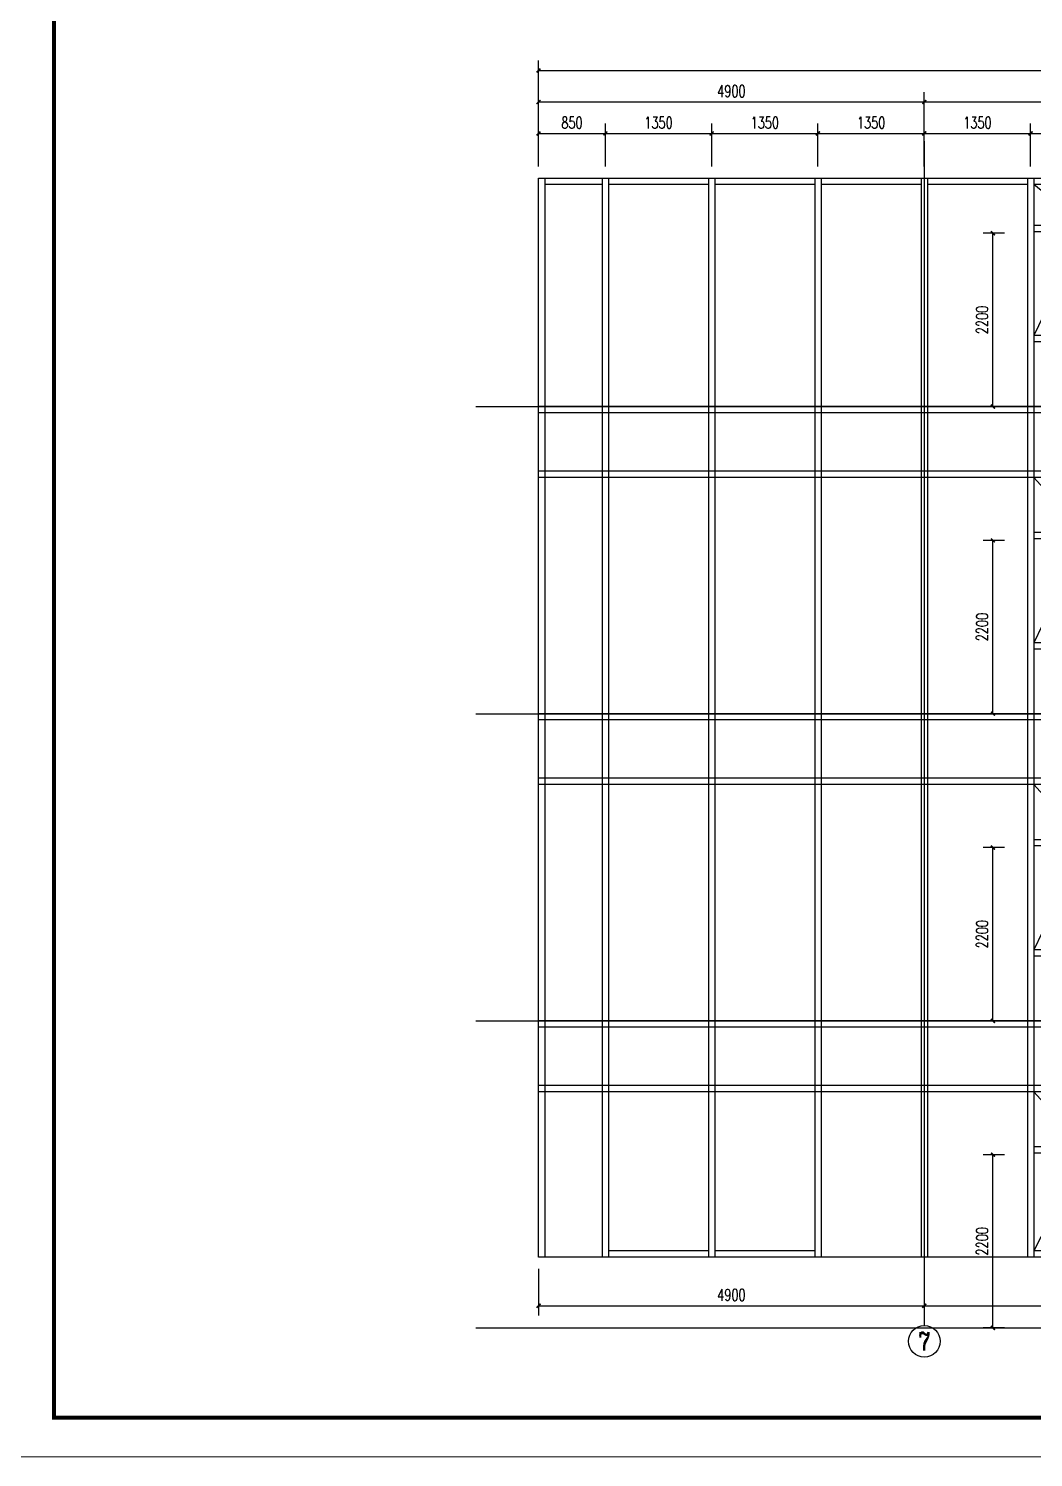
# Model space of a CAD drawing. Extents: x 1738711 to 2346805, y 1189731 to 2516152.
# Drawn here: x 2024911 to 2037675, y 1283464 to 1301608 of the extents above; entities that cross this region are included whole.
import ezdxf
from ezdxf.enums import TextEntityAlignment as Align

# ---------------------------------------------------------------- set-up
doc = ezdxf.new("R2010")
doc.units = 0
doc.header["$LTSCALE"] = 1000
doc.header["$MEASUREMENT"] = 0
doc.linetypes.add('复件 140224通州运河二期售楼部条件图_t3$0$X-ME SHAFT SH$0$X-B2$0$WATER_LINE', pattern=[0])
doc.layers.add('_0', color=7, linetype='Continuous', lineweight=25)
for name, color, linetype in [('AXIS', 3, 'Continuous'), ('AXIS_TEXT', 7, 'Continuous'), ('DOTE', 1, 'Continuous'), ('PUB_DIM', 3, 'Continuous'), ('TK', 4, 'Continuous'), ('WINDOW', 144, 'Continuous'), ('看线', 8, 'Continuous')]:
    doc.layers.add(name, color=color, linetype=linetype)
doc.styles.add('_TCH_AXIS', font='COMPLEX', dxfattribs={"bigfont": 'GBCBIG'})
doc.styles.add('_TCH_DIM_T3', font='SIMPLEX', dxfattribs={"width": 0.705882, "bigfont": 'GBCBIG'})
doc.styles.add('COMPLEX', font='COMPLEX')
doc.styles.add('宋体', font='SIMSUN.TTF', dxfattribs={"width": 0.75})
doc.dimstyles.new('_TCH_ARCH&&50', dxfattribs={"dimtxt": 148.75, "dimasz": 50, "dimexe": 125, "dimexo": 150, "dimgap": 63.125, "dimtad": 1, "dimdec": 0, "dimzin": 0, "dimdsep": 46, "dimtxsty": '_TCH_DIM_T3', "dimblk": 'ARCHTICK', "dimcen": 0.09, "dimclrt": 7, "dimazin": 2, "dimtfac": 1, "dimtdec": 0, "dimtix": 1, "dimtmove": 2, "dimatfit": 3, "dimfxl": 50, "dimtolj": 1, "dimtzin": 0, "dimarcsym": 0})

# ---------------------------------------------------------------- blocks, each defined once
blk = doc.blocks.new('he4ratheraherhe')
at = {"layer": 'WINDOW', "linetype": '复件 140224通州运河二期售楼部条件图_t3$0$X-ME SHAFT SH$0$X-B2$0$WATER_LINE'}
for p, q in [((1962272, 1490720), (1962272, 1477020)), ((1963002, 1490720), (1963002, 1477020)), ((1963082, 1490720), (1963082, 1477020)), ((1964352, 1490720), (1964352, 1477020)), ((1964432, 1490720), (1964432, 1477020)), ((1965702, 1490720), (1965702, 1477020)), ((1965782, 1490720), (1965782, 1477020)), ((1967052, 1490720), (1967052, 1477020)), ((1967132, 1490720), (1967132, 1477020)), ((1968402, 1490720), (1968402, 1477020)), ((1968482, 1490720), (1968482, 1477020)), ((1969752, 1490720), (1969752, 1477020)), ((1969832, 1490720), (1969832, 1477020)), ((1971102, 1490720), (1971102, 1477020)), ((1971182, 1490720), (1971182, 1477020)), ((1972452, 1490720), (1972452, 1477020)), ((1972532, 1490720), (1972532, 1477020)), ((1973802, 1490720), (1973802, 1477020)), ((1973882, 1490720), (1973882, 1477020)), ((1975152, 1490720), (1975152, 1477020)), ((1975232, 1490720), (1975232, 1477020)), ((1976502, 1490720), (1976502, 1477020)), ((1976582, 1490720), (1976582, 1477020)), ((1977852, 1490720), (1977852, 1477020)), ((1977932, 1490720), (1977932, 1477020)), ((1979202, 1490720), (1979202, 1477020)), ((1979282, 1490720), (1979282, 1477020)), ((1980012, 1490720), (1980012, 1477020)), ((1962272, 1490640), (1963002, 1490640)), ((1963082, 1490640), (1964352, 1490640)), ((1964432, 1490640), (1965702, 1490640)), ((1965782, 1490640), (1967052, 1490640)), ((1967132, 1490640), (1968402, 1490640)), ((1968482, 1490640), (1969752, 1490640)), ((1969832, 1490640), (1971102, 1490640)), ((1971182, 1490640), (1972452, 1490640)), ((1972532, 1490640), (1973802, 1490640)), ((1973882, 1490640), (1975152, 1490640)), ((1975232, 1490640), (1976502, 1490640)), ((1976582, 1490640), (1977852, 1490640)), ((1977932, 1490640), (1979202, 1490640)), ((1979282, 1490640), (1980012, 1490640)), ((1963082, 1490120), (1964352, 1490120)), ((1963082, 1490040), (1964352, 1490040)), ((1968482, 1490120), (1969752, 1490120)), ((1968482, 1490040), (1969752, 1490040)), ((1969832, 1490120), (1971102, 1490120)), ((1969832, 1490040), (1971102, 1490040)), ((1971182, 1490120), (1972452, 1490120)), ((1971182, 1490040), (1972452, 1490040)), ((1972532, 1490120), (1973802, 1490120)), ((1972532, 1490040), (1973802, 1490040)), ((1963082, 1488720), (1964352, 1488720)), ((1968482, 1488720), (1969752, 1488720)), ((1969832, 1488720), (1971102, 1488720)), ((1971182, 1488720), (1972452, 1488720)), ((1972532, 1488720), (1973802, 1488720)), ((1963082, 1488640), (1964352, 1488640)), ((1968482, 1488640), (1969752, 1488640)), ((1969832, 1488640), (1971102, 1488640)), ((1971182, 1488640), (1972452, 1488640)), ((1972532, 1488640), (1973802, 1488640)), ((1962192, 1487820), (1980092, 1487820)), ((1962192, 1487740), (1980092, 1487740)), ((1962192, 1487000), (1980092, 1487000)), ((1962192, 1486920), (1980092, 1486920)), ((1963082, 1486220), (1964352, 1486220)), ((1968482, 1486220), (1969752, 1486220)), ((1969832, 1486220), (1971102, 1486220)), ((1971182, 1486220), (1972452, 1486220)), ((1972532, 1486220), (1973802, 1486220)), ((1963082, 1486140), (1964352, 1486140)), ((1968482, 1486140), (1969752, 1486140)), ((1969832, 1486140), (1971102, 1486140)), ((1971182, 1486140), (1972452, 1486140)), ((1972532, 1486140), (1973802, 1486140)), ((1963082, 1484820), (1964352, 1484820)), ((1963082, 1484740), (1964352, 1484740)), ((1968482, 1484820), (1969752, 1484820)), ((1968482, 1484740), (1969752, 1484740)), ((1969832, 1484820), (1971102, 1484820)), ((1969832, 1484740), (1971102, 1484740)), ((1971182, 1484820), (1972452, 1484820)), ((1971182, 1484740), (1972452, 1484740)), ((1972532, 1484820), (1973802, 1484820)), ((1972532, 1484740), (1973802, 1484740)), ((1962192, 1483920), (1980092, 1483920)), ((1962192, 1483840), (1980092, 1483840)), ((1962192, 1483100), (1980092, 1483100)), ((1962192, 1483020), (1980092, 1483020)), ((1963082, 1482320), (1964352, 1482320)), ((1963082, 1482240), (1964352, 1482240)), ((1968482, 1482320), (1969752, 1482320)), ((1968482, 1482240), (1969752, 1482240)), ((1969832, 1482320), (1971102, 1482320)), ((1969832, 1482240), (1971102, 1482240)), ((1971182, 1482320), (1972452, 1482320)), ((1971182, 1482240), (1972452, 1482240)), ((1972532, 1482320), (1973802, 1482320)), ((1972532, 1482240), (1973802, 1482240)), ((1963082, 1480920), (1964352, 1480920)), ((1968482, 1480920), (1969752, 1480920)), ((1969832, 1480920), (1971102, 1480920)), ((1971182, 1480920), (1972452, 1480920)), ((1972532, 1480920), (1973802, 1480920)), ((1963082, 1480840), (1964352, 1480840)), ((1968482, 1480840), (1969752, 1480840)), ((1969832, 1480840), (1971102, 1480840)), ((1971182, 1480840), (1972452, 1480840)), ((1972532, 1480840), (1973802, 1480840)), ((1962192, 1480020), (1980092, 1480020)), ((1962192, 1479940), (1980092, 1479940)), ((1962192, 1479200), (1980092, 1479200)), ((1962192, 1479120), (1980092, 1479120)), ((1963082, 1478420), (1964352, 1478420)), ((1968482, 1478420), (1969752, 1478420)), ((1969832, 1478420), (1971102, 1478420)), ((1971182, 1478420), (1972452, 1478420)), ((1972532, 1478420), (1973802, 1478420)), ((1963082, 1478340), (1964352, 1478340)), ((1968482, 1478340), (1969752, 1478340)), ((1969832, 1478340), (1971102, 1478340)), ((1971182, 1478340), (1972452, 1478340)), ((1972532, 1478340), (1973802, 1478340)), ((1963082, 1477100), (1964352, 1477100)), ((1963082, 1477020), (1964352, 1477020)), ((1964432, 1477100), (1965702, 1477100)), ((1968482, 1477100), (1969752, 1477100)), ((1969832, 1477100), (1971102, 1477100)), ((1971182, 1477100), (1972452, 1477100)), ((1972532, 1477100), (1973802, 1477100)), ((1976582, 1477100), (1977852, 1477100)), ((1977932, 1477100), (1979202, 1477100))]:
    blk.add_line(p, q, dxfattribs=at)
blk.add_lwpolyline([(1962192, 1477020), (1980092, 1477020), (1980092, 1490720), (1962192, 1490720)], close=True, dxfattribs=at)
at = {"layer": '看线'}
for points in [[(1963082, 1490720), (1963717, 1490120), (1964352, 1490720)], [(1968482, 1490640), (1969117, 1490120), (1969752, 1490640)], [(1969832, 1490640), (1970467, 1490120), (1971102, 1490640)], [(1971182, 1490640), (1971817, 1490120), (1972452, 1490640)], [(1972532, 1490640), (1973167, 1490120), (1973802, 1490640)], [(1963082, 1488720), (1963717, 1490040), (1964352, 1488720)], [(1968482, 1488720), (1969117, 1490040), (1969752, 1488720)], [(1969832, 1488720), (1970467, 1490040), (1971102, 1488720)], [(1971182, 1488720), (1971817, 1490040), (1972452, 1488720)], [(1972532, 1488720), (1973167, 1490040), (1973802, 1488720)], [(1963082, 1486920), (1963717, 1486220), (1964352, 1486920)], [(1968482, 1486920), (1969117, 1486220), (1969752, 1486920)], [(1969832, 1486920), (1970467, 1486220), (1971102, 1486920)], [(1971182, 1486920), (1971817, 1486220), (1972452, 1486920)], [(1972532, 1486920), (1973167, 1486220), (1973802, 1486920)], [(1963082, 1484820), (1963717, 1486140), (1964352, 1484820)], [(1968482, 1484820), (1969117, 1486140), (1969752, 1484820)], [(1969832, 1484820), (1970467, 1486140), (1971102, 1484820)], [(1971182, 1484820), (1971817, 1486140), (1972452, 1484820)], [(1972532, 1484820), (1973167, 1486140), (1973802, 1484820)], [(1963082, 1483020), (1963717, 1482320), (1964352, 1483020)], [(1968482, 1483020), (1969117, 1482320), (1969752, 1483020)], [(1969832, 1483020), (1970467, 1482320), (1971102, 1483020)], [(1971182, 1483020), (1971817, 1482320), (1972452, 1483020)], [(1972532, 1483020), (1973167, 1482320), (1973802, 1483020)], [(1963082, 1480920), (1963717, 1482240), (1964352, 1480920)], [(1968482, 1480920), (1969117, 1482240), (1969752, 1480920)], [(1969832, 1480920), (1970467, 1482240), (1971102, 1480920)], [(1971182, 1480920), (1971817, 1482240), (1972452, 1480920)], [(1972532, 1480920), (1973167, 1482240), (1973802, 1480920)], [(1963082, 1479120), (1963717, 1478420), (1964352, 1479120)], [(1968482, 1479120), (1969117, 1478420), (1969752, 1479120)], [(1969832, 1479120), (1970467, 1478420), (1971102, 1479120)], [(1971182, 1479120), (1971817, 1478420), (1972452, 1479120)], [(1972532, 1479120), (1973167, 1478420), (1973802, 1479120)], [(1963082, 1477020), (1963717, 1478340), (1964352, 1477020)], [(1968482, 1477100), (1969117, 1478340), (1969752, 1477100)], [(1969832, 1477100), (1970467, 1478340), (1971102, 1477100)], [(1971182, 1477100), (1971817, 1478340), (1972452, 1477100)], [(1972532, 1477100), (1973167, 1478340), (1973802, 1477100)]]:
    blk.add_lwpolyline(points, dxfattribs=at)
blk = doc.blocks.new('hjashrtahreahe')
at = {"layer": 'TK', "color": 7, "const_width": 25}
blk.add_lwpolyline([(0, 59400), (84100, 59400), (84100, 0), (0, 0)], close=True, dxfattribs=at)
at = {"layer": 'TK', "color": 3, "const_width": 100}
blk.add_lwpolyline([(2500, 1000), (2500, 58400), (83100, 58400), (83100, 1000)], close=True, dxfattribs=at)
at = {"layer": 'TK', "style": '宋体', "width": 0.75}
for tag, height, p in [('项目负责人', 350, (6003, 57089)), ('专业负责人', 350, (6003, 56224)), ('设计人', 350, (6003, 55419)), ('版号1', 250, (77304, 22193)), ('时间1', 250, (82405, 22193)), ('版号2', 250, (77304, 21593)), ('时间2', 250, (82405, 21593)), ('版号3', 250, (77304, 20993)), ('时间3', 250, (82405, 20993)), ('建筑会签', 0.0001, (78978, 2403)), ('电气会签', 0.0001, (82128, 2403)), ('结构会签', 0.0001, (78978, 1803)), ('暖通会签', 0.0001, (82128, 1803)), ('给排水会签', 0.0001, (78978, 1250)), ('智能化会签', 0.0001, (82128, 1250))]:
    blk.add_attdef(tag, text='', height=height, dxfattribs=at).set_placement(p, align=Align.CENTER)
for tag, p in [('合作设计单位', (80816, 48986)), ('版号说明1', (79854, 22318)), ('版号说明2', (79854, 21718)), ('版号说明3', (79854, 21118)), ('浙江绿储科技有限公司', (80545, 16036)), ('百兆瓦级集中式熔盐储能关键', (80545, 14953)), ('设备研发及制造基地项目', (80545, 14603)), ('1#研发楼', (80545, 13636)), ('图名', (80545, 12436)), ('工程编号', (78978, 11461)), ('子项编号', (82128, 11461)), ('建筑', (78978, 10711)), ('图号', (82128, 10711)), ('施工图', (78978, 9961)), ('2023.03', (82128, 9961)), ('审定', (79353, 8461)), ('审核', (79353, 7711)), ('工程负责', (79353, 6961)), ('专业负责', (79353, 6211)), ('设计', (79353, 5461)), ('制图', (79353, 4711)), ('校对', (79353, 3961))]:
    blk.add_attdef(tag, text='', height=250, dxfattribs=at).set_placement(p, align=Align.MIDDLE_CENTER)
blk = doc.blocks.new('_ArchTick')
at = {"color": 0, "linetype": 'ByBlock', "const_width": 0.4}
blk.add_lwpolyline([(-0.5, -0.5), (0.5, 0.5)], dxfattribs=at)
blk = doc.blocks.new('*D231')
at = {"layer": 'Defpoints', "color": 0, "transparency": 16777216}
for p in [(2037160, 1287308), (2037457, 1287308), (2037457, 1285108)]:
    blk.add_point(p, dxfattribs=at)
at = {"layer": 'PUB_DIM', "color": 0, "lineweight": -2, "transparency": 16777216}
for p, q in [((2037307, 1287308), (2037035, 1287308)), ((2037160, 1285108), (2037160, 1287308)), ((2037307, 1285108), (2037035, 1285108))]:
    blk.add_line(p, q, dxfattribs=at)
at = {"layer": 'PUB_DIM', "color": 0, "lineweight": -2, "transparency": 16777216, "xscale": 50, "yscale": 50, "zscale": 50}
for p, rotation in [((2037160, 1287308), 90), ((2037160, 1285108), 270)]:
    blk.add_blockref('_ArchTick', p, dxfattribs=dict(at, rotation=rotation))
at = {"layer": 'PUB_DIM', "color": 7, "transparency": 16777216, "insert": (2037023, 1286208), "char_height": 148.8, "attachment_point": 5, "rotation": 90, "style": '_TCH_DIM_T3'}
blk.add_mtext('\\A1;2200', dxfattribs=at)
blk = doc.blocks.new('*D232')
at = {"layer": 'Defpoints', "color": 0, "transparency": 16777216}
for p in [(2037160, 1299008), (2037457, 1299008), (2037457, 1296808)]:
    blk.add_point(p, dxfattribs=at)
at = {"layer": 'PUB_DIM', "color": 0, "lineweight": -2, "transparency": 16777216}
for p, q in [((2037307, 1299008), (2037035, 1299008)), ((2037160, 1296808), (2037160, 1299008)), ((2037307, 1296808), (2037035, 1296808))]:
    blk.add_line(p, q, dxfattribs=at)
at = {"layer": 'PUB_DIM', "color": 0, "lineweight": -2, "transparency": 16777216, "xscale": 50, "yscale": 50, "zscale": 50}
for p, rotation in [((2037160, 1299008), 90), ((2037160, 1296808), 270)]:
    blk.add_blockref('_ArchTick', p, dxfattribs=dict(at, rotation=rotation))
at = {"layer": 'PUB_DIM', "color": 7, "transparency": 16777216, "insert": (2037023, 1297908), "char_height": 148.8, "attachment_point": 5, "rotation": 90, "style": '_TCH_DIM_T3'}
blk.add_mtext('\\A1;2200', dxfattribs=at)
blk = doc.blocks.new('*D233')
at = {"layer": 'Defpoints', "color": 0, "transparency": 16777216}
for p in [(2037160, 1295108), (2037457, 1295108), (2037457, 1292908)]:
    blk.add_point(p, dxfattribs=at)
at = {"layer": 'PUB_DIM', "color": 0, "lineweight": -2, "transparency": 16777216}
for p, q in [((2037307, 1295108), (2037035, 1295108)), ((2037160, 1292908), (2037160, 1295108)), ((2037307, 1292908), (2037035, 1292908))]:
    blk.add_line(p, q, dxfattribs=at)
at = {"layer": 'PUB_DIM', "color": 0, "lineweight": -2, "transparency": 16777216, "xscale": 50, "yscale": 50, "zscale": 50}
for p, rotation in [((2037160, 1295108), 90), ((2037160, 1292908), 270)]:
    blk.add_blockref('_ArchTick', p, dxfattribs=dict(at, rotation=rotation))
at = {"layer": 'PUB_DIM', "color": 7, "transparency": 16777216, "insert": (2037023, 1294008), "char_height": 148.8, "attachment_point": 5, "rotation": 90, "style": '_TCH_DIM_T3'}
blk.add_mtext('\\A1;2200', dxfattribs=at)
blk = doc.blocks.new('*D234')
at = {"layer": 'Defpoints', "color": 0, "transparency": 16777216}
for p in [(2037160, 1291208), (2037457, 1291208), (2037457, 1289008)]:
    blk.add_point(p, dxfattribs=at)
at = {"layer": 'PUB_DIM', "color": 0, "lineweight": -2, "transparency": 16777216}
for p, q in [((2037307, 1291208), (2037035, 1291208)), ((2037160, 1289008), (2037160, 1291208)), ((2037307, 1289008), (2037035, 1289008))]:
    blk.add_line(p, q, dxfattribs=at)
at = {"layer": 'PUB_DIM', "color": 0, "lineweight": -2, "transparency": 16777216, "xscale": 50, "yscale": 50, "zscale": 50}
for p, rotation in [((2037160, 1291208), 90), ((2037160, 1289008), 270)]:
    blk.add_blockref('_ArchTick', p, dxfattribs=dict(at, rotation=rotation))
at = {"layer": 'PUB_DIM', "color": 7, "transparency": 16777216, "insert": (2037023, 1290108), "char_height": 148.8, "attachment_point": 5, "rotation": 90, "style": '_TCH_DIM_T3'}
blk.add_mtext('\\A1;2200', dxfattribs=at)
blk = doc.blocks.new('*D602')
at = {"layer": 'Defpoints', "color": 0, "transparency": 16777216}
for p in [(2031388, 1286008), (2036288, 1286008), (2036288, 1285390)]:
    blk.add_point(p, dxfattribs=at)
at = {"layer": 'PUB_DIM', "color": 0, "lineweight": -2, "transparency": 16777216}
for p, q in [((2031388, 1285858), (2031388, 1285265)), ((2036288, 1285858), (2036288, 1285265)), ((2031388, 1285390), (2036288, 1285390))]:
    blk.add_line(p, q, dxfattribs=at)
at = {"layer": 'PUB_DIM', "color": 0, "lineweight": -2, "transparency": 16777216, "xscale": 50, "yscale": 50, "zscale": 50, "rotation": 180}
blk.add_blockref('_ArchTick', (2031388, 1285390), dxfattribs=at)
at = {"layer": 'PUB_DIM', "color": 0, "lineweight": -2, "transparency": 16777216, "xscale": 50, "yscale": 50, "zscale": 50}
blk.add_blockref('_ArchTick', (2036288, 1285390), dxfattribs=at)
at = {"layer": 'PUB_DIM', "color": 7, "transparency": 16777216, "insert": (2033838, 1285528), "char_height": 148.8, "attachment_point": 5, "style": '_TCH_DIM_T3'}
blk.add_mtext('\\A1;4900', dxfattribs=at)
blk = doc.blocks.new('*D603')
at = {"layer": 'Defpoints', "color": 0, "transparency": 16777216}
for p in [(2036288, 1286008), (2044388, 1286008), (2044388, 1285390)]:
    blk.add_point(p, dxfattribs=at)
at = {"layer": 'PUB_DIM', "color": 0, "lineweight": -2, "transparency": 16777216}
for p, q in [((2036288, 1285858), (2036288, 1285265)), ((2044388, 1285858), (2044388, 1285265)), ((2036288, 1285390), (2044388, 1285390))]:
    blk.add_line(p, q, dxfattribs=at)
at = {"layer": 'PUB_DIM', "color": 0, "lineweight": -2, "transparency": 16777216, "xscale": 50, "yscale": 50, "zscale": 50, "rotation": 180}
blk.add_blockref('_ArchTick', (2036288, 1285390), dxfattribs=at)
at = {"layer": 'PUB_DIM', "color": 0, "lineweight": -2, "transparency": 16777216, "xscale": 50, "yscale": 50, "zscale": 50}
blk.add_blockref('_ArchTick', (2044388, 1285390), dxfattribs=at)
at = {"layer": 'PUB_DIM', "color": 7, "transparency": 16777216, "insert": (2040338, 1285528), "char_height": 148.8, "attachment_point": 5, "style": '_TCH_DIM_T3'}
blk.add_mtext('\\A1;8100', dxfattribs=at)
blk = doc.blocks.new('*D605')
at = {"layer": 'Defpoints', "color": 0, "transparency": 16777216}
for p in [(2032238, 1300276), (2031388, 1299708), (2032238, 1299708)]:
    blk.add_point(p, dxfattribs=at)
at = {"layer": 'PUB_DIM', "color": 0, "lineweight": -2, "transparency": 16777216}
for p, q in [((2031388, 1299858), (2031388, 1300401)), ((2032238, 1299858), (2032238, 1300401)), ((2031388, 1300276), (2032238, 1300276))]:
    blk.add_line(p, q, dxfattribs=at)
at = {"layer": 'PUB_DIM', "color": 0, "lineweight": -2, "transparency": 16777216, "xscale": 50, "yscale": 50, "zscale": 50, "rotation": 180}
blk.add_blockref('_ArchTick', (2031388, 1300276), dxfattribs=at)
at = {"layer": 'PUB_DIM', "color": 0, "lineweight": -2, "transparency": 16777216, "xscale": 50, "yscale": 50, "zscale": 50}
blk.add_blockref('_ArchTick', (2032238, 1300276), dxfattribs=at)
at = {"layer": 'PUB_DIM', "color": 7, "transparency": 16777216, "insert": (2031813, 1300413), "char_height": 148.8, "attachment_point": 5, "style": '_TCH_DIM_T3'}
blk.add_mtext('\\A1;850', dxfattribs=at)
blk = doc.blocks.new('*D606')
at = {"layer": 'Defpoints', "color": 0, "transparency": 16777216}
for p in [(2033588, 1300276), (2032238, 1299708), (2033588, 1299708)]:
    blk.add_point(p, dxfattribs=at)
at = {"layer": 'PUB_DIM', "color": 0, "lineweight": -2, "transparency": 16777216}
for p, q in [((2032238, 1299858), (2032238, 1300401)), ((2033588, 1299858), (2033588, 1300401)), ((2032238, 1300276), (2033588, 1300276))]:
    blk.add_line(p, q, dxfattribs=at)
at = {"layer": 'PUB_DIM', "color": 0, "lineweight": -2, "transparency": 16777216, "xscale": 50, "yscale": 50, "zscale": 50, "rotation": 180}
blk.add_blockref('_ArchTick', (2032238, 1300276), dxfattribs=at)
at = {"layer": 'PUB_DIM', "color": 0, "lineweight": -2, "transparency": 16777216, "xscale": 50, "yscale": 50, "zscale": 50}
blk.add_blockref('_ArchTick', (2033588, 1300276), dxfattribs=at)
at = {"layer": 'PUB_DIM', "color": 7, "transparency": 16777216, "insert": (2032913, 1300413), "char_height": 148.8, "attachment_point": 5, "style": '_TCH_DIM_T3'}
blk.add_mtext('\\A1;1350', dxfattribs=at)
blk = doc.blocks.new('*D607')
at = {"layer": 'Defpoints', "color": 0, "transparency": 16777216}
for p in [(2034938, 1300276), (2033588, 1299708), (2034938, 1299708)]:
    blk.add_point(p, dxfattribs=at)
at = {"layer": 'PUB_DIM', "color": 0, "lineweight": -2, "transparency": 16777216}
for p, q in [((2033588, 1299858), (2033588, 1300401)), ((2034938, 1299858), (2034938, 1300401)), ((2033588, 1300276), (2034938, 1300276))]:
    blk.add_line(p, q, dxfattribs=at)
at = {"layer": 'PUB_DIM', "color": 0, "lineweight": -2, "transparency": 16777216, "xscale": 50, "yscale": 50, "zscale": 50, "rotation": 180}
blk.add_blockref('_ArchTick', (2033588, 1300276), dxfattribs=at)
at = {"layer": 'PUB_DIM', "color": 0, "lineweight": -2, "transparency": 16777216, "xscale": 50, "yscale": 50, "zscale": 50}
blk.add_blockref('_ArchTick', (2034938, 1300276), dxfattribs=at)
at = {"layer": 'PUB_DIM', "color": 7, "transparency": 16777216, "insert": (2034263, 1300413), "char_height": 148.8, "attachment_point": 5, "style": '_TCH_DIM_T3'}
blk.add_mtext('\\A1;1350', dxfattribs=at)
blk = doc.blocks.new('*D608')
at = {"layer": 'Defpoints', "color": 0, "transparency": 16777216}
for p in [(2036288, 1300276), (2034938, 1299708), (2036288, 1299708)]:
    blk.add_point(p, dxfattribs=at)
at = {"layer": 'PUB_DIM', "color": 0, "lineweight": -2, "transparency": 16777216}
for p, q in [((2034938, 1299858), (2034938, 1300401)), ((2036288, 1299858), (2036288, 1300401)), ((2034938, 1300276), (2036288, 1300276))]:
    blk.add_line(p, q, dxfattribs=at)
at = {"layer": 'PUB_DIM', "color": 0, "lineweight": -2, "transparency": 16777216, "xscale": 50, "yscale": 50, "zscale": 50, "rotation": 180}
blk.add_blockref('_ArchTick', (2034938, 1300276), dxfattribs=at)
at = {"layer": 'PUB_DIM', "color": 0, "lineweight": -2, "transparency": 16777216, "xscale": 50, "yscale": 50, "zscale": 50}
blk.add_blockref('_ArchTick', (2036288, 1300276), dxfattribs=at)
at = {"layer": 'PUB_DIM', "color": 7, "transparency": 16777216, "insert": (2035613, 1300413), "char_height": 148.8, "attachment_point": 5, "style": '_TCH_DIM_T3'}
blk.add_mtext('\\A1;1350', dxfattribs=at)
blk = doc.blocks.new('*D609')
at = {"layer": 'Defpoints', "color": 0, "transparency": 16777216}
for p in [(2037638, 1300276), (2036288, 1299708), (2037638, 1299708)]:
    blk.add_point(p, dxfattribs=at)
at = {"layer": 'PUB_DIM', "color": 0, "lineweight": -2, "transparency": 16777216}
for p, q in [((2036288, 1299858), (2036288, 1300401)), ((2037638, 1299858), (2037638, 1300401)), ((2036288, 1300276), (2037638, 1300276))]:
    blk.add_line(p, q, dxfattribs=at)
at = {"layer": 'PUB_DIM', "color": 0, "lineweight": -2, "transparency": 16777216, "xscale": 50, "yscale": 50, "zscale": 50, "rotation": 180}
blk.add_blockref('_ArchTick', (2036288, 1300276), dxfattribs=at)
at = {"layer": 'PUB_DIM', "color": 0, "lineweight": -2, "transparency": 16777216, "xscale": 50, "yscale": 50, "zscale": 50}
blk.add_blockref('_ArchTick', (2037638, 1300276), dxfattribs=at)
at = {"layer": 'PUB_DIM', "color": 7, "transparency": 16777216, "insert": (2036963, 1300413), "char_height": 148.8, "attachment_point": 5, "style": '_TCH_DIM_T3'}
blk.add_mtext('\\A1;1350', dxfattribs=at)
blk = doc.blocks.new('*D610')
at = {"layer": 'Defpoints', "color": 0, "transparency": 16777216}
for p in [(2038988, 1300276), (2037638, 1299708), (2038988, 1299708)]:
    blk.add_point(p, dxfattribs=at)
at = {"layer": 'PUB_DIM', "color": 0, "lineweight": -2, "transparency": 16777216}
for p, q in [((2037638, 1299858), (2037638, 1300401)), ((2038988, 1299858), (2038988, 1300401)), ((2037638, 1300276), (2038988, 1300276))]:
    blk.add_line(p, q, dxfattribs=at)
at = {"layer": 'PUB_DIM', "color": 0, "lineweight": -2, "transparency": 16777216, "xscale": 50, "yscale": 50, "zscale": 50, "rotation": 180}
blk.add_blockref('_ArchTick', (2037638, 1300276), dxfattribs=at)
at = {"layer": 'PUB_DIM', "color": 0, "lineweight": -2, "transparency": 16777216, "xscale": 50, "yscale": 50, "zscale": 50}
blk.add_blockref('_ArchTick', (2038988, 1300276), dxfattribs=at)
at = {"layer": 'PUB_DIM', "color": 7, "transparency": 16777216, "insert": (2038313, 1300413), "char_height": 148.8, "attachment_point": 5, "style": '_TCH_DIM_T3'}
blk.add_mtext('\\A1;1350', dxfattribs=at)
blk = doc.blocks.new('*D619')
at = {"layer": 'Defpoints', "color": 0, "transparency": 16777216}
for p in [(2049288, 1301076), (2031388, 1300508), (2049288, 1300508)]:
    blk.add_point(p, dxfattribs=at)
at = {"layer": 'PUB_DIM', "color": 0, "lineweight": -2, "transparency": 16777216}
for p, q in [((2031388, 1300658), (2031388, 1301201)), ((2049288, 1300658), (2049288, 1301201)), ((2031388, 1301076), (2049288, 1301076))]:
    blk.add_line(p, q, dxfattribs=at)
at = {"layer": 'PUB_DIM', "color": 0, "lineweight": -2, "transparency": 16777216, "xscale": 50, "yscale": 50, "zscale": 50, "rotation": 180}
blk.add_blockref('_ArchTick', (2031388, 1301076), dxfattribs=at)
at = {"layer": 'PUB_DIM', "color": 0, "lineweight": -2, "transparency": 16777216, "xscale": 50, "yscale": 50, "zscale": 50}
blk.add_blockref('_ArchTick', (2049288, 1301076), dxfattribs=at)
at = {"layer": 'PUB_DIM', "color": 7, "transparency": 16777216, "insert": (2040338, 1301213), "char_height": 148.8, "attachment_point": 5, "style": '_TCH_DIM_T3'}
blk.add_mtext('\\A1;17900', dxfattribs=at)
blk = doc.blocks.new('*D620')
at = {"layer": 'Defpoints', "color": 0, "transparency": 16777216}
for p in [(2036288, 1300676), (2031388, 1300108), (2036288, 1300108)]:
    blk.add_point(p, dxfattribs=at)
at = {"layer": 'PUB_DIM', "color": 0, "lineweight": -2, "transparency": 16777216}
for p, q in [((2031388, 1300258), (2031388, 1300801)), ((2036288, 1300258), (2036288, 1300801)), ((2031388, 1300676), (2036288, 1300676))]:
    blk.add_line(p, q, dxfattribs=at)
at = {"layer": 'PUB_DIM', "color": 0, "lineweight": -2, "transparency": 16777216, "xscale": 50, "yscale": 50, "zscale": 50, "rotation": 180}
blk.add_blockref('_ArchTick', (2031388, 1300676), dxfattribs=at)
at = {"layer": 'PUB_DIM', "color": 0, "lineweight": -2, "transparency": 16777216, "xscale": 50, "yscale": 50, "zscale": 50}
blk.add_blockref('_ArchTick', (2036288, 1300676), dxfattribs=at)
at = {"layer": 'PUB_DIM', "color": 7, "transparency": 16777216, "insert": (2033838, 1300813), "char_height": 148.8, "attachment_point": 5, "style": '_TCH_DIM_T3'}
blk.add_mtext('\\A1;4900', dxfattribs=at)
blk = doc.blocks.new('*D621')
at = {"layer": 'Defpoints', "color": 0, "transparency": 16777216}
for p in [(2044388, 1300676), (2036288, 1300108), (2044388, 1300108)]:
    blk.add_point(p, dxfattribs=at)
at = {"layer": 'PUB_DIM', "color": 0, "lineweight": -2, "transparency": 16777216}
for p, q in [((2036288, 1300258), (2036288, 1300801)), ((2044388, 1300258), (2044388, 1300801)), ((2036288, 1300676), (2044388, 1300676))]:
    blk.add_line(p, q, dxfattribs=at)
at = {"layer": 'PUB_DIM', "color": 0, "lineweight": -2, "transparency": 16777216, "xscale": 50, "yscale": 50, "zscale": 50, "rotation": 180}
blk.add_blockref('_ArchTick', (2036288, 1300676), dxfattribs=at)
at = {"layer": 'PUB_DIM', "color": 0, "lineweight": -2, "transparency": 16777216, "xscale": 50, "yscale": 50, "zscale": 50}
blk.add_blockref('_ArchTick', (2044388, 1300676), dxfattribs=at)
at = {"layer": 'PUB_DIM', "color": 7, "transparency": 16777216, "insert": (2040338, 1300813), "char_height": 148.8, "attachment_point": 5, "style": '_TCH_DIM_T3'}
blk.add_mtext('\\A1;8100', dxfattribs=at)
blk = doc.blocks.new('_AXISO')
blk.add_circle((0, 0), 0.5)
at = {"layer": 'AXIS_TEXT', "style": 'COMPLEX', "width": 1.041667}
blk.add_attdef('A', text='', height=0.56, dxfattribs=at).set_placement((-0.25, -0.28), (0.25, -0.28), align=Align.FIT)

msp = doc.modelspace()

# ---------------------------------------------------------------- linework, layer by layer
at = {"layer": 'AXIS'}
msp.add_line((2036288.5, 1285638.3), (2036288.5, 1285138.3), dxfattribs=at)
at = {"layer": 'DOTE'}
for p, q in [((2036288.5, 1300178.9), (2036288.5, 1285446.3)), ((2030590.1, 1296808), (2049920.7, 1296808)), ((2030590.1, 1292908), (2049920.7, 1292908)), ((2030590.1, 1289008), (2049920.7, 1289008)), ((2030590.1, 1285108), (2049920.7, 1285108))]:
    msp.add_line(p, q, dxfattribs=at)

# ---------------------------------------------------------------- block references
at = {"xscale": 0.5, "yscale": 0.5, "zscale": 0.5}
msp.add_blockref('hjashrtahreahe', (2023983.1, 1283470.1), dxfattribs=at)
at = {"layer": '_0', "xscale": -1}
msp.add_blockref('he4ratheraherhe', (4011480.4, -191011.7), dxfattribs=at)
at = {"layer": 'AXIS'}
ref = msp.add_blockref('_AXISO', (2036288.5, 1284938.3), dxfattribs=dict(at, xscale=400, yscale=400, zscale=400))
ref.add_attrib('A', '7', dxfattribs={"layer": 'AXIS_TEXT', "ltscale": 0.5, "height": 233, "style": '_TCH_AXIS'}).set_placement((2036210.8, 1284821.8), (2036366.1, 1284821.8), align=Align.FIT)

# ---------------------------------------------------------------- dimensions: what is measured, and where the dimension line sits
at = {"layer": 'PUB_DIM'}
for p1, p2, distance, picture, middle in [((2031388.5, 1300508), (2049288.5, 1300508), 567.6, '*D619', (2040338.5, 1301213.1)), ((2031388.5, 1300108), (2036288.5, 1300108), 567.6, '*D620', (2033838.5, 1300813.1)), ((2036288.5, 1300108), (2044388.5, 1300108), 567.6, '*D621', (2040338.5, 1300813.1)), ((2031388.5, 1299708), (2032238.5, 1299708), 567.6, '*D605', (2031813.5, 1300413.1)), ((2032238.5, 1299708), (2033588.5, 1299708), 567.6, '*D606', (2032913.5, 1300413.1)), ((2033588.5, 1299708), (2034938.5, 1299708), 567.6, '*D607', (2034263.5, 1300413.1)), ((2034938.5, 1299708), (2036288.5, 1299708), 567.6, '*D608', (2035613.5, 1300413.1)), ((2036288.5, 1299708), (2037638.5, 1299708), 567.6, '*D609', (2036963.5, 1300413.1)), ((2037638.5, 1299708), (2038988.5, 1299708), 567.6, '*D610', (2038313.5, 1300413.1)), ((2037457, 1296808), (2037457, 1299008), 296.9, '*D232', (2037022.6, 1297908)), ((2037457, 1292908), (2037457, 1295108), 296.9, '*D233', (2037022.6, 1294008)), ((2037457, 1289008), (2037457, 1291208), 296.9, '*D234', (2037022.6, 1290108)), ((2037457, 1285108), (2037457, 1287308), 296.9, '*D231', (2037022.6, 1286208)), ((2031388.5, 1286008), (2036288.5, 1286008), -617.9, '*D602', (2033838.5, 1285527.7)), ((2036288.5, 1286008), (2044388.5, 1286008), -617.9, '*D603', (2040338.5, 1285527.7))]:
    dim = msp.add_aligned_dim(p1=p1, p2=p2, distance=distance, dimstyle='_TCH_ARCH&&50', dxfattribs=at)
    dim.commit()
    dim.dimension.update_dxf_attribs({"geometry": picture, "text_midpoint": middle})

doc.saveas('drawing.dxf')
